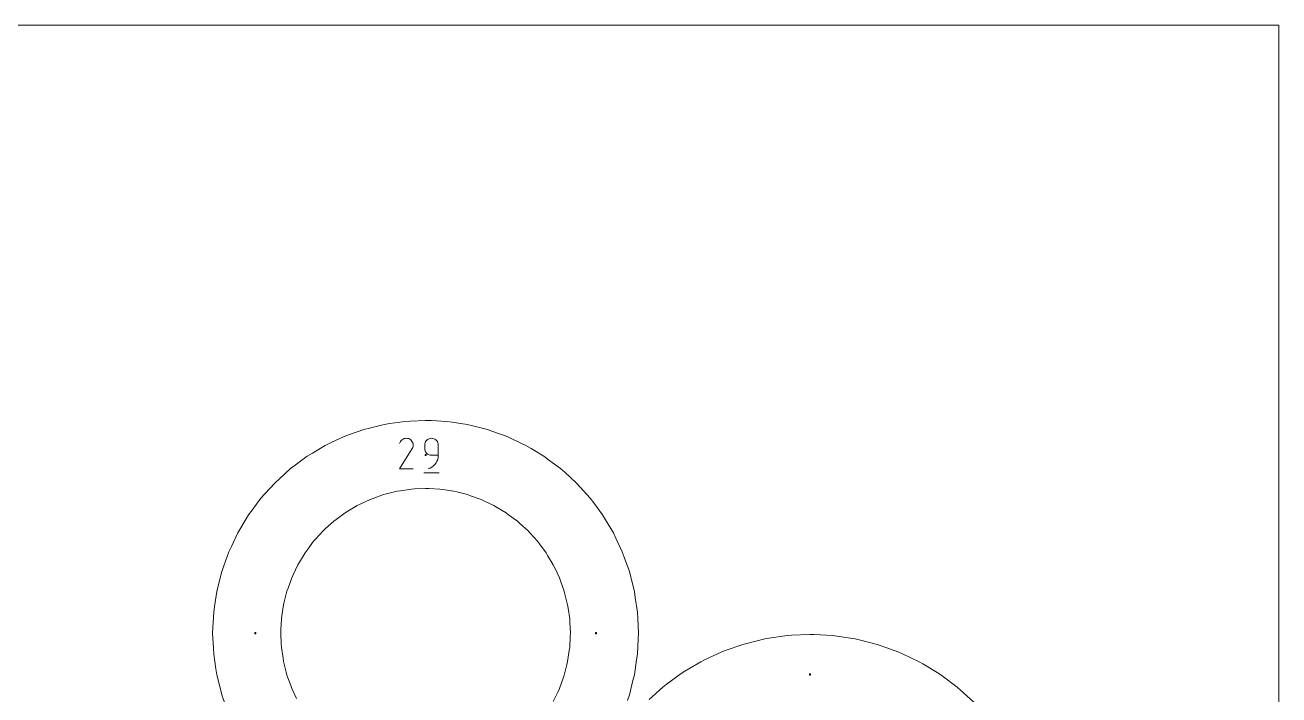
# Model space of a CAD drawing. Header units: centimetres. Extents: x -214 to 137, y -175 to 4.
# Drawn here: x 70.2 to 136.7, y -110.7 to -75.2 of the extents above; entities that cross this region are included whole.
import ezdxf

# ---------------------------------------------------------------- set-up
doc = ezdxf.new("R2010")
doc.units = ezdxf.units.CM
doc.header["$MEASUREMENT"] = 0
doc.layers.add('layer 1', color=7, linetype='Continuous')

msp = doc.modelspace()

# ---------------------------------------------------------------- linework, layer by layer
at = {"layer": 'layer 1', "color": 5, "lineweight": 9}
for points in [[(136.71429, -75.16373), (136.71429, -75.16373), (36.71429, -75.16373), (36.71429, -75.16373)], [(136.71429, -175.16373), (136.71429, -175.16373), (136.71429, -75.16373), (136.71429, -75.16373)], [(89.23339, -96.36535), (89.23339, -96.36535), (88.46201, -96.55857), (88.46201, -96.55857)], [(89.54347, -96.31935), (89.54347, -96.31935), (89.23339, -96.36535), (89.23339, -96.36535)], [(90.33007, -96.20267), (90.33007, -96.20267), (89.54347, -96.31935), (89.54347, -96.31935)], [(90.64316, -96.18729), (90.64316, -96.18729), (90.33007, -96.20267), (90.33007, -96.20267)], [(91.43741, -96.14828), (91.43741, -96.14828), (90.64316, -96.18729), (90.64316, -96.18729)], [(91.75053, -96.16366), (91.75053, -96.16366), (91.43741, -96.14828), (91.43741, -96.14828)], [(92.54483, -96.20268), (92.54483, -96.20268), (91.75053, -96.16366), (91.75053, -96.16366)], [(92.85491, -96.24868), (92.85491, -96.24868), (92.54483, -96.20268), (92.54483, -96.20268)], [(93.64151, -96.36537), (93.64151, -96.36537), (92.85491, -96.24868), (92.85491, -96.24868)], [(93.94559, -96.44154), (93.94559, -96.44154), (93.64151, -96.36537), (93.64151, -96.36537)], [(94.71696, -96.63476), (94.71696, -96.63476), (93.94559, -96.44154), (93.94559, -96.44154)], [(87.11407, -97.00824), (87.11407, -97.00824), (86.39521, -97.34824), (86.39521, -97.34824)], [(87.40921, -96.90264), (87.40921, -96.90264), (87.11407, -97.00824), (87.11407, -97.00824)], [(88.15793, -96.63474), (88.15793, -96.63474), (87.40921, -96.90264), (87.40921, -96.90264)], [(88.46201, -96.55857), (88.46201, -96.55857), (88.15793, -96.63474), (88.15793, -96.63474)], [(95.01211, -96.74036), (95.01211, -96.74036), (94.71696, -96.63476), (94.71696, -96.63476)], [(95.76082, -97.00826), (95.76082, -97.00826), (95.01211, -96.74036), (95.01211, -96.74036)], [(96.0442, -97.14229), (96.0442, -97.14229), (95.76082, -97.00826), (95.76082, -97.00826)], [(86.11183, -97.48226), (86.11183, -97.48226), (85.42976, -97.89108), (85.42976, -97.89108)], [(86.39521, -97.34824), (86.39521, -97.34824), (86.11183, -97.48226), (86.11183, -97.48226)], [(96.76305, -97.48229), (96.76305, -97.48229), (96.0442, -97.14229), (96.0442, -97.14229)], [(97.03192, -97.64345), (97.03192, -97.64345), (96.76305, -97.48229), (96.76305, -97.48229)], [(97.71399, -98.05227), (97.71399, -98.05227), (97.03192, -97.64345), (97.03192, -97.64345)], [(85.16089, -98.05224), (85.16089, -98.05224), (84.52217, -98.52595), (84.52217, -98.52595)], [(85.42976, -97.89108), (85.42976, -97.89108), (85.16089, -98.05224), (85.16089, -98.05224)], [(91.46599, -97.95619), (91.46599, -97.95619), (91.40884, -97.95619), (91.40884, -97.95619)], [(91.40884, -97.95619), (91.40884, -97.95619), (91.40884, -98.01334), (91.40884, -98.01334)], [(91.40884, -98.01334), (91.40884, -98.01334), (91.46599, -98.01334), (91.46599, -98.01334)], [(91.46599, -98.01334), (91.46599, -98.01334), (91.46599, -97.95619), (91.46599, -97.95619)], [(97.96577, -98.23901), (97.96577, -98.23901), (97.71399, -98.05227), (97.71399, -98.05227)], [(98.60449, -98.71271), (98.60449, -98.71271), (97.96577, -98.23901), (97.96577, -98.23901)], [(84.27039, -98.71268), (84.27039, -98.71268), (83.68118, -99.24671), (83.68118, -99.24671)], [(84.52217, -98.52595), (84.52217, -98.52595), (84.27039, -98.71268), (84.27039, -98.71268)], [(98.83675, -98.92323), (98.83675, -98.92323), (98.60449, -98.71271), (98.60449, -98.71271)], [(99.42596, -99.45726), (99.42596, -99.45726), (98.83675, -98.92323), (98.83675, -98.92323)], [(83.44891, -99.45722), (83.44891, -99.45722), (82.91489, -100.04643), (82.91489, -100.04643)], [(83.68118, -99.24671), (83.68118, -99.24671), (83.44891, -99.45722), (83.44891, -99.45722)], [(90.68416, -99.79786), (90.68416, -99.79786), (90.85346, -99.78954), (90.85346, -99.78954)], [(90.85346, -99.78954), (90.85346, -99.78954), (91.43741, -99.76086), (91.43741, -99.76086)], [(91.43741, -99.76086), (91.43741, -99.76086), (91.60672, -99.76918), (91.60672, -99.76918)], [(91.60672, -99.76918), (91.60672, -99.76918), (92.19071, -99.79787), (92.19071, -99.79787)], [(99.63647, -99.68953), (99.63647, -99.68953), (99.42596, -99.45726), (99.42596, -99.45726)], [(100.17049, -100.27874), (100.17049, -100.27874), (99.63647, -99.68953), (99.63647, -99.68953)], [(82.70437, -100.2787), (82.70437, -100.2787), (82.23067, -100.91741), (82.23067, -100.91741)], [(82.91489, -100.04643), (82.91489, -100.04643), (82.70437, -100.2787), (82.70437, -100.2787)], [(87.96802, -100.5958), (87.96802, -100.5958), (88.49654, -100.34583), (88.49654, -100.34583)], [(88.49654, -100.34583), (88.49654, -100.34583), (88.65614, -100.28873), (88.65614, -100.28873)], [(88.65614, -100.28873), (88.65614, -100.28873), (89.20662, -100.09177), (89.20662, -100.09177)], [(89.20662, -100.09177), (89.20662, -100.09177), (89.37104, -100.05058), (89.37104, -100.05058)], [(89.37104, -100.05058), (89.37104, -100.05058), (89.93817, -99.90852), (89.93817, -99.90852)], [(89.93817, -99.90852), (89.93817, -99.90852), (90.10584, -99.88365), (90.10584, -99.88365)], [(90.10584, -99.88365), (90.10584, -99.88365), (90.68416, -99.79786), (90.68416, -99.79786)], [(92.19071, -99.79787), (92.19071, -99.79787), (92.35838, -99.82274), (92.35838, -99.82274)], [(92.35838, -99.82274), (92.35838, -99.82274), (92.9367, -99.90853), (92.9367, -99.90853)], [(92.9367, -99.90853), (92.9367, -99.90853), (93.10113, -99.94972), (93.10113, -99.94972)], [(93.10113, -99.94972), (93.10113, -99.94972), (93.66826, -100.09178), (93.66826, -100.09178)], [(93.66826, -100.09178), (93.66826, -100.09178), (93.82785, -100.14888), (93.82785, -100.14888)], [(93.82785, -100.14888), (93.82785, -100.14888), (94.37832, -100.34585), (94.37832, -100.34585)], [(94.37832, -100.34585), (94.37832, -100.34585), (94.53155, -100.41832), (94.53155, -100.41832)], [(94.53155, -100.41832), (94.53155, -100.41832), (95.06007, -100.66829), (95.06007, -100.66829)], [(100.35722, -100.53052), (100.35722, -100.53052), (100.17049, -100.27874), (100.17049, -100.27874)], [(82.23067, -100.91741), (82.23067, -100.91741), (82.04393, -101.1692), (82.04393, -101.1692)], [(86.69833, -101.40427), (86.69833, -101.40427), (87.16793, -101.05599), (87.16793, -101.05599)], [(87.16793, -101.05599), (87.16793, -101.05599), (87.31332, -100.96885), (87.31332, -100.96885)], [(87.31332, -100.96885), (87.31332, -100.96885), (87.81479, -100.66828), (87.81479, -100.66828)], [(87.81479, -100.66828), (87.81479, -100.66828), (87.96802, -100.5958), (87.96802, -100.5958)], [(95.06007, -100.66829), (95.06007, -100.66829), (95.20546, -100.75544), (95.20546, -100.75544)], [(95.20546, -100.75544), (95.20546, -100.75544), (95.70693, -101.05601), (95.70693, -101.05601)], [(95.70693, -101.05601), (95.70693, -101.05601), (95.84307, -101.15698), (95.84307, -101.15698)], [(100.83093, -101.16924), (100.83093, -101.16924), (100.35722, -100.53052), (100.35722, -100.53052)], [(82.04393, -101.1692), (82.04393, -101.1692), (81.63511, -101.85127), (81.63511, -101.85127)], [(86.12899, -101.89787), (86.12899, -101.89787), (86.56218, -101.50524), (86.56218, -101.50524)], [(86.56218, -101.50524), (86.56218, -101.50524), (86.69833, -101.40427), (86.69833, -101.40427)], [(95.84307, -101.15698), (95.84307, -101.15698), (96.31267, -101.50527), (96.31267, -101.50527)], [(96.31267, -101.50527), (96.31267, -101.50527), (96.43826, -101.61909), (96.43826, -101.61909)], [(96.43826, -101.61909), (96.43826, -101.61909), (96.87146, -102.01172), (96.87146, -102.01172)], [(100.99208, -101.43811), (100.99208, -101.43811), (100.83093, -101.16924), (100.83093, -101.16924)], [(101.40089, -102.12019), (101.40089, -102.12019), (100.99208, -101.43811), (100.99208, -101.43811)], [(81.47395, -102.12015), (81.47395, -102.12015), (81.13396, -102.839), (81.13396, -102.839)], [(81.63511, -101.85127), (81.63511, -101.85127), (81.47395, -102.12015), (81.47395, -102.12015)], [(85.49693, -102.5705), (85.49693, -102.5705), (85.61076, -102.4449), (85.61076, -102.4449)], [(85.61076, -102.4449), (85.61076, -102.4449), (86.00339, -102.0117), (86.00339, -102.0117)], [(86.00339, -102.0117), (86.00339, -102.0117), (86.12899, -101.89787), (86.12899, -101.89787)], [(96.87146, -102.01172), (96.87146, -102.01172), (96.98529, -102.13732), (96.98529, -102.13732)], [(96.98529, -102.13732), (96.98529, -102.13732), (97.37791, -102.57052), (97.37791, -102.57052)], [(101.53492, -102.40356), (101.53492, -102.40356), (101.40089, -102.12019), (101.40089, -102.12019)], [(101.87491, -103.12242), (101.87491, -103.12242), (101.53492, -102.40356), (101.53492, -102.40356)], [(81.13396, -102.839), (81.13396, -102.839), (80.99994, -103.12238), (80.99994, -103.12238)], [(85.04768, -103.17624), (85.04768, -103.17624), (85.14865, -103.0401), (85.14865, -103.0401)], [(85.14865, -103.0401), (85.14865, -103.0401), (85.49693, -102.5705), (85.49693, -102.5705)], [(97.37791, -102.57052), (97.37791, -102.57052), (97.47889, -102.70667), (97.47889, -102.70667)], [(97.47889, -102.70667), (97.47889, -102.70667), (97.82717, -103.17627), (97.82717, -103.17627)], [(80.99994, -103.12238), (80.99994, -103.12238), (80.73204, -103.8711), (80.73204, -103.8711)], [(84.65997, -103.8231), (84.65997, -103.8231), (84.74711, -103.67772), (84.74711, -103.67772)], [(84.74711, -103.67772), (84.74711, -103.67772), (85.04768, -103.17624), (85.04768, -103.17624)], [(97.82717, -103.17627), (97.82717, -103.17627), (97.91431, -103.32165), (97.91431, -103.32165)], [(97.91431, -103.32165), (97.91431, -103.32165), (98.21488, -103.82313), (98.21488, -103.82313)], [(101.98052, -103.41757), (101.98052, -103.41757), (101.87491, -103.12242), (101.87491, -103.12242)], [(102.24841, -104.16629), (102.24841, -104.16629), (101.98052, -103.41757), (101.98052, -103.41757)], [(80.62643, -104.16625), (80.62643, -104.16625), (80.43321, -104.93762), (80.43321, -104.93762)], [(80.73204, -103.8711), (80.73204, -103.8711), (80.62643, -104.16625), (80.62643, -104.16625)], [(84.33752, -104.50485), (84.33752, -104.50485), (84.41, -104.35163), (84.41, -104.35163)], [(84.41, -104.35163), (84.41, -104.35163), (84.65997, -103.8231), (84.65997, -103.8231)], [(98.21488, -103.82313), (98.21488, -103.82313), (98.28735, -103.97636), (98.28735, -103.97636)], [(98.28735, -103.97636), (98.28735, -103.97636), (98.53731, -104.50488), (98.53731, -104.50488)], [(102.32458, -104.47036), (102.32458, -104.47036), (102.24841, -104.16629), (102.24841, -104.16629)], [(80.43321, -104.93762), (80.43321, -104.93762), (80.35705, -105.2417), (80.35705, -105.2417)], [(84.08346, -105.21492), (84.08346, -105.21492), (84.14056, -105.05533), (84.14056, -105.05533)], [(84.14056, -105.05533), (84.14056, -105.05533), (84.33752, -104.50485), (84.33752, -104.50485)], [(98.53731, -104.50488), (98.53731, -104.50488), (98.59442, -104.66447), (98.59442, -104.66447)], [(98.59442, -104.66447), (98.59442, -104.66447), (98.79138, -105.21495), (98.79138, -105.21495)], [(102.51779, -105.24174), (102.51779, -105.24174), (102.32458, -104.47036), (102.32458, -104.47036)], [(80.35705, -105.2417), (80.35705, -105.2417), (80.24037, -106.0283), (80.24037, -106.0283)], [(83.9414, -105.78206), (83.9414, -105.78206), (84.08346, -105.21492), (84.08346, -105.21492)], [(98.79138, -105.21495), (98.79138, -105.21495), (98.83256, -105.37937), (98.83256, -105.37937)], [(98.83256, -105.37937), (98.83256, -105.37937), (98.97462, -105.9465), (98.97462, -105.9465)], [(102.56378, -105.55181), (102.56378, -105.55181), (102.51779, -105.24174), (102.51779, -105.24174)], [(102.68046, -106.33841), (102.68046, -106.33841), (102.56378, -105.55181), (102.56378, -105.55181)], [(80.19437, -106.33838), (80.19437, -106.33838), (80.15535, -107.13263), (80.15535, -107.13263)], [(80.24037, -106.0283), (80.24037, -106.0283), (80.19437, -106.33838), (80.19437, -106.33838)], [(83.81443, -106.52481), (83.81443, -106.52481), (83.90021, -105.94648), (83.90021, -105.94648)], [(83.90021, -105.94648), (83.90021, -105.94648), (83.9414, -105.78206), (83.9414, -105.78206)], [(98.97462, -105.9465), (98.97462, -105.9465), (98.99949, -106.11417), (98.99949, -106.11417)], [(98.99949, -106.11417), (98.99949, -106.11417), (99.08527, -106.6925), (99.08527, -106.6925)], [(102.69584, -106.65151), (102.69584, -106.65151), (102.68046, -106.33841), (102.68046, -106.33841)], [(83.76087, -107.27643), (83.76087, -107.27643), (83.78956, -106.69247), (83.78956, -106.69247)], [(83.78956, -106.69247), (83.78956, -106.69247), (83.81443, -106.52481), (83.81443, -106.52481)], [(99.08527, -106.6925), (99.08527, -106.6925), (99.09359, -106.86179), (99.09359, -106.86179)], [(99.09359, -106.86179), (99.09359, -106.86179), (99.12228, -107.44575), (99.12228, -107.44575)], [(102.73486, -107.44576), (102.73486, -107.44576), (102.69584, -106.65151), (102.69584, -106.65151)], [(80.15535, -107.13263), (80.15535, -107.13263), (80.13997, -107.44573), (80.13997, -107.44573)], [(80.13997, -107.44573), (80.13997, -107.44573), (80.17899, -108.23997), (80.17899, -108.23997)], [(82.42803, -107.41714), (82.42803, -107.41714), (82.37088, -107.41714), (82.37088, -107.41714)], [(82.37088, -107.41714), (82.37088, -107.41714), (82.37088, -107.47429), (82.37088, -107.47429)], [(82.37088, -107.47429), (82.37088, -107.47429), (82.42803, -107.47429), (82.42803, -107.47429)], [(82.42803, -107.47429), (82.42803, -107.47429), (82.42803, -107.41714), (82.42803, -107.41714)], [(83.75255, -107.44573), (83.75255, -107.44573), (83.76087, -107.27643), (83.76087, -107.27643)], [(83.78124, -108.02967), (83.78124, -108.02967), (83.75255, -107.44573), (83.75255, -107.44573)], [(99.11396, -107.61504), (99.11396, -107.61504), (99.08527, -108.19899), (99.08527, -108.19899)], [(99.12228, -107.44575), (99.12228, -107.44575), (99.11396, -107.61504), (99.11396, -107.61504)], [(100.50395, -107.41714), (100.50395, -107.41714), (100.4468, -107.41714), (100.4468, -107.41714)], [(100.4468, -107.41714), (100.4468, -107.41714), (100.4468, -107.47429), (100.4468, -107.47429)], [(100.4468, -107.47429), (100.4468, -107.47429), (100.50395, -107.47429), (100.50395, -107.47429)], [(100.50395, -107.47429), (100.50395, -107.47429), (100.50395, -107.41714), (100.50395, -107.41714)], [(102.68045, -108.5531), (102.68045, -108.5531), (102.71948, -107.75885), (102.71948, -107.75885)], [(102.71948, -107.75885), (102.71948, -107.75885), (102.73486, -107.44576), (102.73486, -107.44576)], [(109.4325, -107.74949), (109.4325, -107.74949), (108.47701, -107.98882), (108.47701, -107.98882)], [(109.65224, -107.7169), (109.65224, -107.7169), (109.4325, -107.74949), (109.4325, -107.74949)], [(110.62658, -107.57236), (110.62658, -107.57236), (109.65224, -107.7169), (109.65224, -107.7169)], [(110.84846, -107.56146), (110.84846, -107.56146), (110.62658, -107.57236), (110.62658, -107.57236)], [(111.83228, -107.51313), (111.83228, -107.51313), (110.84846, -107.56146), (110.84846, -107.56146)], [(112.05417, -107.52403), (112.05417, -107.52403), (111.83228, -107.51313), (111.83228, -107.51313)], [(113.03805, -107.57237), (113.03805, -107.57237), (112.05417, -107.52403), (112.05417, -107.52403)], [(113.2578, -107.60497), (113.2578, -107.60497), (113.03805, -107.57237), (113.03805, -107.57237)], [(114.23213, -107.7495), (114.23213, -107.7495), (113.2578, -107.60497), (113.2578, -107.60497)], [(114.44762, -107.80348), (114.44762, -107.80348), (114.23213, -107.7495), (114.23213, -107.7495)], [(80.17899, -108.23997), (80.17899, -108.23997), (80.19437, -108.55307), (80.19437, -108.55307)], [(83.78956, -108.19897), (83.78956, -108.19897), (83.78124, -108.02967), (83.78124, -108.02967)], [(83.87535, -108.7773), (83.87535, -108.7773), (83.78956, -108.19897), (83.78956, -108.19897)], [(99.0604, -108.36666), (99.0604, -108.36666), (98.97461, -108.94498), (98.97461, -108.94498)], [(99.08527, -108.19899), (99.08527, -108.19899), (99.0604, -108.36666), (99.0604, -108.36666)], [(107.3341, -108.37464), (107.3341, -108.37464), (107.12494, -108.44948), (107.12494, -108.44948)], [(108.26152, -108.0428), (108.26152, -108.0428), (107.3341, -108.37464), (107.3341, -108.37464)], [(108.47701, -107.98882), (108.47701, -107.98882), (108.26152, -108.0428), (108.26152, -108.0428)], [(115.4031, -108.04282), (115.4031, -108.04282), (114.44762, -107.80348), (114.44762, -107.80348)], [(115.61226, -108.11766), (115.61226, -108.11766), (115.4031, -108.04282), (115.4031, -108.04282)], [(116.53967, -108.4495), (116.53967, -108.4495), (115.61226, -108.11766), (115.61226, -108.11766)], [(80.19437, -108.55307), (80.19437, -108.55307), (80.31105, -109.33967), (80.31105, -109.33967)], [(83.90022, -108.94497), (83.90022, -108.94497), (83.87535, -108.7773), (83.87535, -108.7773)], [(84.04228, -109.5121), (84.04228, -109.5121), (83.90022, -108.94497), (83.90022, -108.94497)], [(98.97461, -108.94498), (98.97461, -108.94498), (98.93342, -109.10941), (98.93342, -109.10941)], [(102.51777, -109.64977), (102.51777, -109.64977), (102.63446, -108.86318), (102.63446, -108.86318)], [(102.63446, -108.86318), (102.63446, -108.86318), (102.68045, -108.5531), (102.68045, -108.5531)], [(106.03369, -108.9656), (106.03369, -108.9656), (105.18883, -109.472), (105.18883, -109.472)], [(106.23451, -108.87062), (106.23451, -108.87062), (106.03369, -108.9656), (106.03369, -108.9656)], [(107.12494, -108.44948), (107.12494, -108.44948), (106.23451, -108.87062), (106.23451, -108.87062)], [(116.74049, -108.54448), (116.74049, -108.54448), (116.53967, -108.4495), (116.53967, -108.4495)], [(117.63092, -108.96564), (117.63092, -108.96564), (116.74049, -108.54448), (116.74049, -108.54448)], [(117.82146, -109.07984), (117.82146, -109.07984), (117.63092, -108.96564), (117.63092, -108.96564)], [(118.66632, -109.58624), (118.66632, -109.58624), (117.82146, -109.07984), (117.82146, -109.07984)], [(80.31105, -109.33967), (80.31105, -109.33967), (80.35705, -109.64974), (80.35705, -109.64974)], [(80.35705, -109.64974), (80.35705, -109.64974), (80.55027, -110.42112), (80.55027, -110.42112)], [(84.08347, -109.67652), (84.08347, -109.67652), (84.04228, -109.5121), (84.04228, -109.5121)], [(84.28043, -110.227), (84.28043, -110.227), (84.08347, -109.67652), (84.08347, -109.67652)], [(98.79136, -109.67654), (98.79136, -109.67654), (98.73426, -109.83613), (98.73426, -109.83613)], [(98.93342, -109.10941), (98.93342, -109.10941), (98.79136, -109.67654), (98.79136, -109.67654)], [(102.44161, -109.95385), (102.44161, -109.95385), (102.51777, -109.64977), (102.51777, -109.64977)], [(104.99828, -109.5862), (104.99828, -109.5862), (104.20713, -110.17296), (104.20713, -110.17296)], [(105.18883, -109.472), (105.18883, -109.472), (104.99828, -109.5862), (104.99828, -109.5862)], [(111.86085, -109.61157), (111.86085, -109.61157), (111.8037, -109.61157), (111.8037, -109.61157)], [(111.8037, -109.61157), (111.8037, -109.61157), (111.8037, -109.66872), (111.8037, -109.66872)], [(111.8037, -109.66872), (111.8037, -109.66872), (111.86085, -109.66872), (111.86085, -109.66872)], [(111.86085, -109.66872), (111.86085, -109.66872), (111.86085, -109.61157), (111.86085, -109.61157)], [(118.84475, -109.71857), (118.84475, -109.71857), (118.66632, -109.58624), (118.66632, -109.58624)], [(119.63591, -110.30533), (119.63591, -110.30533), (118.84475, -109.71857), (118.84475, -109.71857)], [(80.55027, -110.42112), (80.55027, -110.42112), (80.62644, -110.7252), (80.62644, -110.7252)], [(84.33753, -110.38659), (84.33753, -110.38659), (84.28043, -110.227), (84.28043, -110.227)], [(84.5875, -110.91511), (84.5875, -110.91511), (84.33753, -110.38659), (84.33753, -110.38659)], [(98.53729, -110.38661), (98.53729, -110.38661), (98.46482, -110.53983), (98.46482, -110.53983)], [(98.73426, -109.83613), (98.73426, -109.83613), (98.53729, -110.38661), (98.53729, -110.38661)], [(102.24838, -110.72522), (102.24838, -110.72522), (102.44161, -109.95385), (102.44161, -109.95385)], [(104.0287, -110.30529), (104.0287, -110.30529), (103.29886, -110.96679), (103.29886, -110.96679)], [(104.20713, -110.17296), (104.20713, -110.17296), (104.0287, -110.30529), (104.0287, -110.30529)], [(119.8005, -110.45452), (119.8005, -110.45452), (119.63591, -110.30533), (119.63591, -110.30533)], [(80.62644, -110.7252), (80.62644, -110.7252), (80.89433, -111.47392), (80.89433, -111.47392)], [(98.46482, -110.53983), (98.46482, -110.53983), (98.21485, -111.06836), (98.21485, -111.06836)], [(102.14278, -111.02037), (102.14278, -111.02037), (102.24838, -110.72522), (102.24838, -110.72522)], [(120.53034, -111.11601), (120.53034, -111.11601), (119.8005, -110.45452), (119.8005, -110.45452)]]:
    msp.add_open_spline(points, degree=3, dxfattribs=at)
at = {"layer": 'layer 1', "color": 1, "lineweight": 9}
for points in [[(90.29519, -97.12076), (90.29519, -97.12076), (90.23909, -97.14661), (90.23909, -97.14661)], [(90.35468, -97.1048), (90.35468, -97.1048), (90.29519, -97.12076), (90.29519, -97.12076)], [(90.4162, -97.09909), (90.4162, -97.09909), (90.35468, -97.1048), (90.35468, -97.1048)], [(90.47838, -97.10398), (90.47838, -97.10398), (90.4162, -97.09909), (90.4162, -97.09909)], [(90.53983, -97.11984), (90.53983, -97.11984), (90.47838, -97.10398), (90.47838, -97.10398)], [(90.59919, -97.14702), (90.59919, -97.14702), (90.53983, -97.11984), (90.53983, -97.11984)], [(91.62459, -97.1217), (91.62459, -97.1217), (91.56832, -97.14848), (91.56832, -97.14848)], [(91.68566, -97.10488), (91.68566, -97.10488), (91.62459, -97.1217), (91.62459, -97.1217)], [(91.75051, -97.09905), (91.75051, -97.09905), (91.68566, -97.10488), (91.68566, -97.10488)], [(91.81549, -97.10488), (91.81549, -97.10488), (91.75051, -97.09905), (91.75051, -97.09905)], [(91.75051, -97.09905), (91.75051, -97.09905), (91.75051, -97.09905), (91.75051, -97.09905)], [(91.87663, -97.1217), (91.87663, -97.1217), (91.81549, -97.10488), (91.81549, -97.10488)], [(91.93292, -97.14848), (91.93292, -97.14848), (91.87663, -97.1217), (91.87663, -97.1217)], [(90.05648, -98.72606), (90.05648, -98.72606), (90.72418, -97.65115), (90.72418, -97.65115)], [(90.10495, -97.27996), (90.10495, -97.27996), (90.0575, -97.37097), (90.0575, -97.37097)], [(90.1426, -97.22657), (90.1426, -97.22657), (90.10495, -97.27996), (90.10495, -97.27996)], [(90.18777, -97.182), (90.18777, -97.182), (90.1426, -97.22657), (90.1426, -97.22657)], [(90.23909, -97.14661), (90.23909, -97.14661), (90.18777, -97.182), (90.18777, -97.182)], [(90.65228, -97.18471), (90.65228, -97.18471), (90.59919, -97.14702), (90.59919, -97.14702)], [(90.59919, -97.14702), (90.59919, -97.14702), (90.59919, -97.14702), (90.59919, -97.14702)], [(90.69666, -97.22995), (90.69666, -97.22995), (90.65228, -97.18471), (90.65228, -97.18471)], [(90.73196, -97.28134), (90.73196, -97.28134), (90.69666, -97.22995), (90.69666, -97.22995)], [(90.72418, -97.65115), (90.72418, -97.65115), (90.72497, -97.65017), (90.72497, -97.65017)], [(90.72418, -97.65115), (90.72418, -97.65115), (90.72418, -97.65115), (90.72418, -97.65115)], [(90.72497, -97.65017), (90.72497, -97.65017), (90.72574, -97.64917), (90.72574, -97.64917)], [(90.72574, -97.64917), (90.72574, -97.64917), (90.72648, -97.64816), (90.72648, -97.64816)], [(90.72648, -97.64816), (90.72648, -97.64816), (90.72719, -97.64712), (90.72719, -97.64712)], [(90.72719, -97.64712), (90.72719, -97.64712), (90.72789, -97.64605), (90.72789, -97.64605)], [(90.72789, -97.64605), (90.72789, -97.64605), (90.72857, -97.64493), (90.72857, -97.64493)], [(90.72857, -97.64493), (90.72857, -97.64493), (90.72925, -97.64377), (90.72925, -97.64377)], [(90.72925, -97.64377), (90.72925, -97.64377), (90.72993, -97.64255), (90.72993, -97.64255)], [(90.72993, -97.64255), (90.72993, -97.64255), (90.7306, -97.64126), (90.7306, -97.64126)], [(90.7306, -97.64126), (90.7306, -97.64126), (90.75817, -97.58206), (90.75817, -97.58206)], [(90.7306, -97.64126), (90.7306, -97.64126), (90.7306, -97.64126), (90.7306, -97.64126)], [(90.75776, -97.3375), (90.75776, -97.3375), (90.73196, -97.28134), (90.73196, -97.28134)], [(90.77368, -97.39704), (90.77368, -97.39704), (90.75776, -97.3375), (90.75776, -97.3375)], [(90.75817, -97.58206), (90.75817, -97.58206), (90.77428, -97.5207), (90.77428, -97.5207)], [(90.77931, -97.45857), (90.77931, -97.45857), (90.77368, -97.39704), (90.77368, -97.39704)], [(90.77428, -97.5207), (90.77428, -97.5207), (90.77931, -97.45857), (90.77931, -97.45857)], [(91.39505, -97.39585), (91.39505, -97.39585), (91.38921, -97.46085), (91.38921, -97.46085)], [(91.38921, -97.46085), (91.38921, -97.46085), (91.38921, -97.64175), (91.38921, -97.64175)], [(91.38921, -97.64175), (91.38921, -97.64175), (91.38921, -97.64175), (91.38921, -97.64175)], [(91.38921, -97.64175), (91.38921, -97.64175), (91.39505, -97.70675), (91.39505, -97.70675)], [(91.41186, -97.33466), (91.41186, -97.33466), (91.39505, -97.39585), (91.39505, -97.39585)], [(91.39505, -97.70675), (91.39505, -97.70675), (91.41186, -97.76793), (91.41186, -97.76793)], [(91.43862, -97.27831), (91.43862, -97.27831), (91.41186, -97.33466), (91.41186, -97.33466)], [(91.41186, -97.76793), (91.41186, -97.76793), (91.43862, -97.82427), (91.43862, -97.82427)], [(91.47431, -97.2278), (91.47431, -97.2278), (91.43862, -97.27831), (91.43862, -97.27831)], [(91.51788, -97.18419), (91.51788, -97.18419), (91.47431, -97.2278), (91.47431, -97.2278)], [(91.56832, -97.14848), (91.56832, -97.14848), (91.51788, -97.18419), (91.51788, -97.18419)], [(91.98334, -97.18419), (91.98334, -97.18419), (91.93292, -97.14848), (91.93292, -97.14848)], [(92.02687, -97.2278), (92.02687, -97.2278), (91.98334, -97.18419), (91.98334, -97.18419)], [(92.0625, -97.27831), (92.0625, -97.27831), (92.02687, -97.2278), (92.02687, -97.2278)], [(92.08921, -97.33466), (92.08921, -97.33466), (92.0625, -97.27831), (92.0625, -97.27831)], [(92.10598, -97.39585), (92.10598, -97.39585), (92.08921, -97.33466), (92.08921, -97.33466)], [(92.1118, -97.46085), (92.1118, -97.46085), (92.10598, -97.39585), (92.10598, -97.39585)], [(92.1118, -98.00346), (92.1118, -98.00346), (92.1118, -97.46085), (92.1118, -97.46085)], [(92.1118, -97.46085), (92.1118, -97.46085), (92.1118, -97.46085), (92.1118, -97.46085)], [(91.43862, -97.82427), (91.43862, -97.82427), (91.47431, -97.87476), (91.47431, -97.87476)], [(91.47431, -97.87476), (91.47431, -97.87476), (91.51788, -97.91836), (91.51788, -97.91836)], [(91.51788, -97.91836), (91.51788, -97.91836), (91.56832, -97.95405), (91.56832, -97.95405)], [(91.56832, -97.95405), (91.56832, -97.95405), (91.62459, -97.98082), (91.62459, -97.98082)], [(91.62459, -97.98082), (91.62459, -97.98082), (91.68566, -97.99762), (91.68566, -97.99762)], [(91.68566, -97.99762), (91.68566, -97.99762), (91.75051, -98.00346), (91.75051, -98.00346)], [(91.75051, -98.00346), (91.75051, -98.00346), (92.1118, -98.00346), (92.1118, -98.00346)], [(91.92815, -98.4961), (91.92815, -98.4961), (91.99165, -98.41139), (91.99165, -98.41139)], [(91.99165, -98.41139), (91.99165, -98.41139), (92.04275, -98.31845), (92.04275, -98.31845)], [(92.04275, -98.31845), (92.04275, -98.31845), (92.08046, -98.21859), (92.08046, -98.21859)], [(92.08046, -98.21859), (92.08046, -98.21859), (92.1038, -98.11315), (92.1038, -98.11315)], [(92.1038, -98.11315), (92.1038, -98.11315), (92.1118, -98.00346), (92.1118, -98.00346)], [(90.77907, -98.72606), (90.77907, -98.72606), (90.05648, -98.72606), (90.05648, -98.72606)], [(91.34406, -98.92942), (91.34406, -98.92942), (92.15756, -98.92942), (92.15756, -98.92942)], [(91.56971, -98.72604), (91.56971, -98.72604), (91.67302, -98.68754), (91.67302, -98.68754)], [(91.56971, -98.72604), (91.56971, -98.72604), (91.56971, -98.72604), (91.56971, -98.72604)], [(91.67302, -98.68754), (91.67302, -98.68754), (91.76786, -98.6355), (91.76786, -98.6355)], [(91.76786, -98.6355), (91.76786, -98.6355), (91.85323, -98.57124), (91.85323, -98.57124)], [(91.85323, -98.57124), (91.85323, -98.57124), (91.92815, -98.4961), (91.92815, -98.4961)]]:
    msp.add_open_spline(points, degree=3, dxfattribs=at)

doc.saveas('drawing.dxf')
